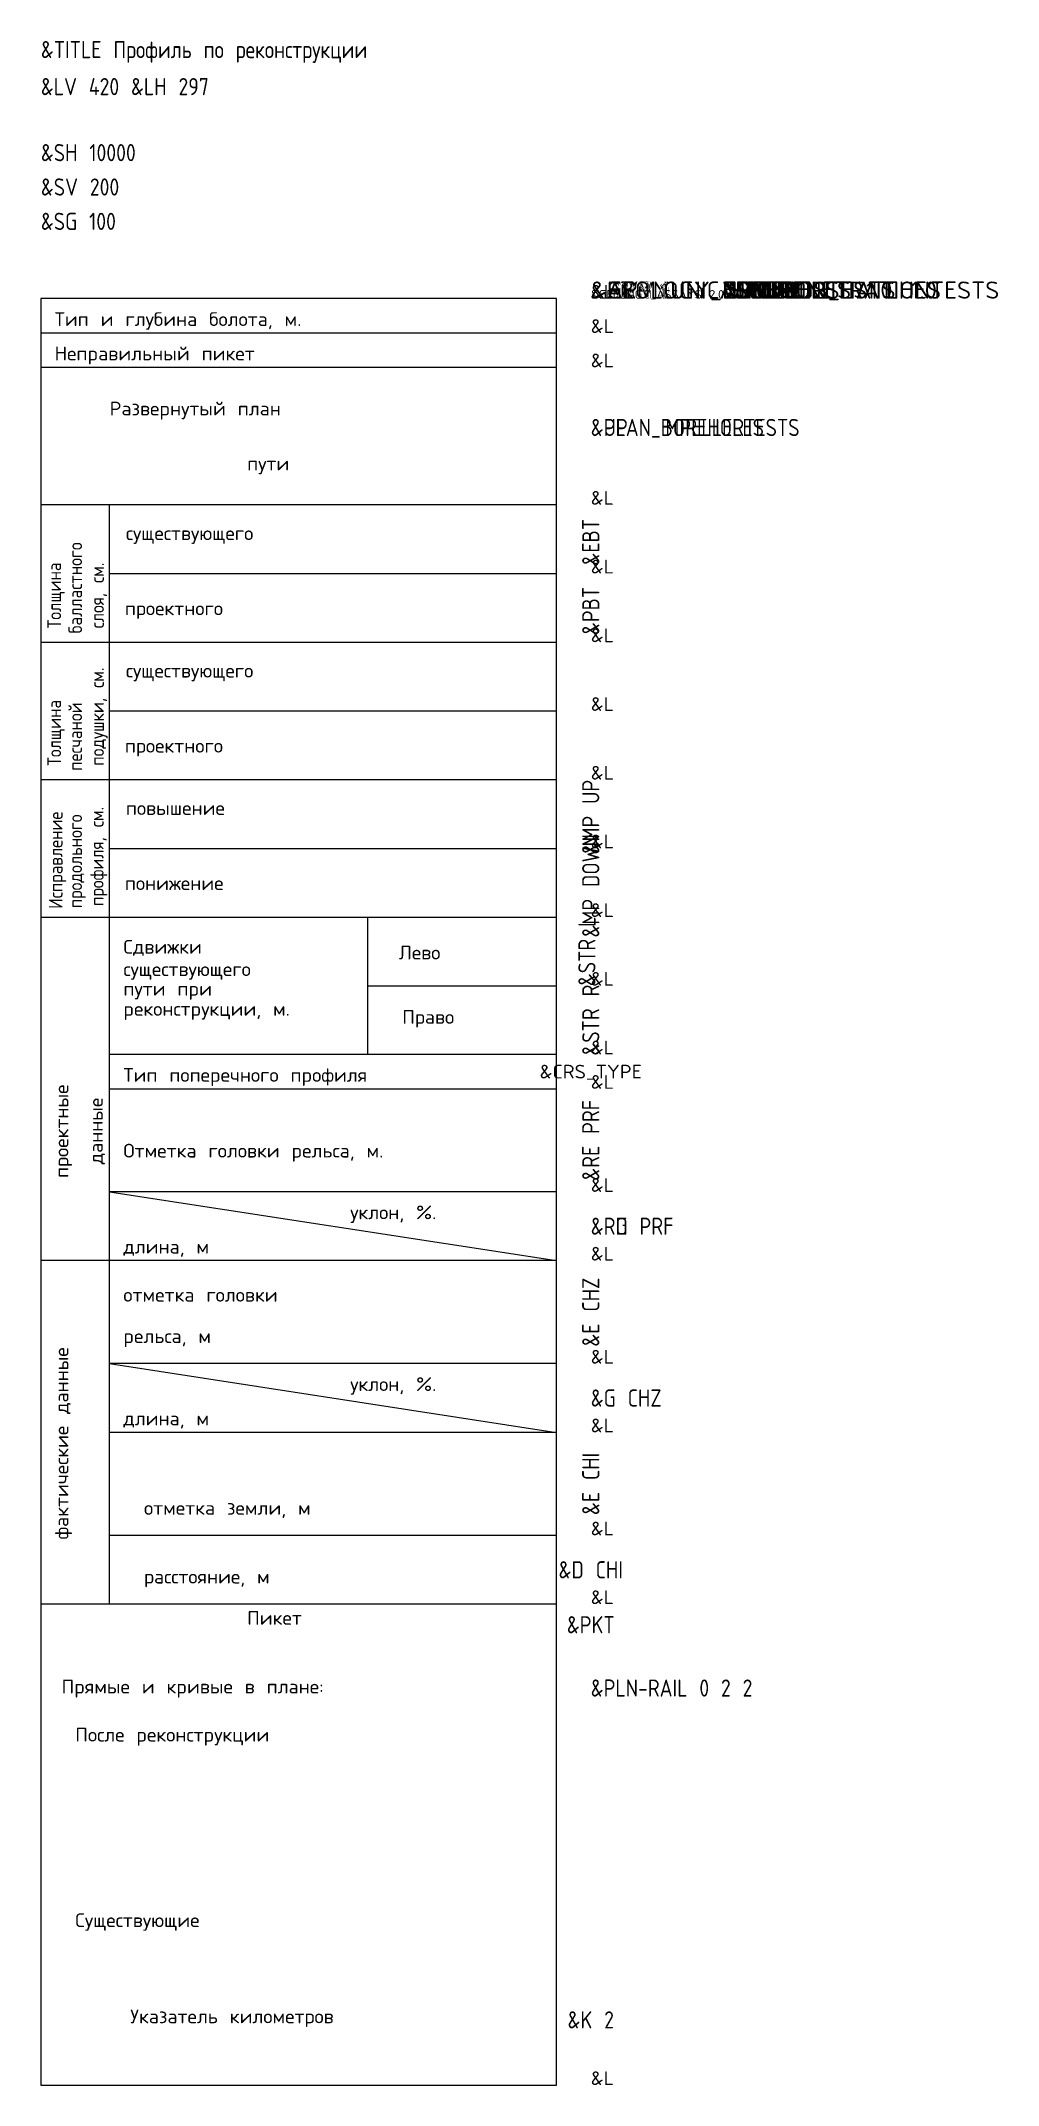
# Model space of a CAD drawing. Extents: x 0 to 139, y 0 to 298.
import ezdxf
from ezdxf.enums import TextEntityAlignment as Align

# ---------------------------------------------------------------- set-up
doc = ezdxf.new("R2010")
doc.units = 0
for name, color, linetype in [('ГЕОЛОГИЯ_ВОДА', 7, 'Continuous'), ('ГЕОЛОГИЯ_ВЫРАБОТКИ', 7, 'Continuous'), ('ГЕОЛОГИЯ_ИСПЫТАНИЯ_КРЫЛЬЧАТКОЙ', 7, 'Continuous'), ('ГЕОЛОГИЯ_КОНТУРЫ', 7, 'Continuous'), ('ГЕОЛОГИЯ_МЕРЗЛОТА', 7, 'Continuous'), ('ГЕОЛОГИЯ_ОПРОБОВАНИЕ', 7, 'Continuous'), ('ГЕОЛОГИЯ_ПОДПИСИ', 7, 'Continuous'), ('ГЕОЛОГИЯ_СПИСОК_ИГЭ', 7, 'Continuous'), ('ГЕОЛОГИЯ_ТОЧКИ_СТАТИЧЕСКОГО_ЗОНДИРОВАНИЯ', 7, 'Continuous'), ('ГЕОЛОГИЯ_ШТРИХОВКИ', 8, 'Continuous'), ('ИНТЕРПОЛИРОВАННАЯ_ЗЕМЛЯ', 2, 'Continuous'), ('КИЛОМЕТРЫ', 7, 'Continuous'), ('КОММУНИКАЦИИ', 7, 'Continuous'), ('КРАСНЫЕ_ОТМЕТКИ', 1, 'Continuous'), ('КРАСНЫЙ_ПРОФИЛЬ', 1, 'Continuous'), ('ПИКЕТЫ', 7, 'Continuous'), ('ПРЯМЫЕ_И_КРИВЫЕ_В_ПЛАНЕ', 7, 'Continuous'), ('РАЗВЕРНУТЫЙ_ПЛАН', 7, 'Continuous'), ('РГР', 7, 'Continuous'), ('РИХТОВКИ', 7, 'Continuous'), ('СГР', 3, 'Continuous'), ('Ссылочные профили', 144, 'Continuous'), ('СУЩЕСТВУЕЩЕЕ', 7, 'Continuous'), ('СУЩЕСТВУЮЩИЙ_БАЛЛАСТ', 7, 'Continuous'), ('ТАБЛИЦА', 7, 'Continuous'), ('ТАБЛИЦА_ОТМЕТОК', 7, 'Continuous'), ('УВВ', 7, 'Continuous')]:
    doc.layers.add(name, color=color, linetype=linetype)
doc.styles.get("Standard").update_dxf_attribs({"font": 'txt.shx'})

msp = doc.modelspace()

# ---------------------------------------------------------------- linework, layer by layer
at = {"linetype": 'Continuous'}
for p, q in [((75, 260), (0, 260)), ((75, 255), (0, 255)), ((75, 250), (0, 250)), ((75, 230), (0, 230)), ((10, 220), (75, 220)), ((0, 210), (75, 210)), ((10, 200), (75, 200)), ((0, 190), (75, 190)), ((10, 180), (75, 180)), ((0, 170), (75, 170)), ((47.51, 170), (47.51, 150)), ((47.51, 160), (75, 160)), ((75, 150), (10, 150)), ((10, 145), (75, 145)), ((75, 130), (10, 130)), ((75, 120), (0, 120)), ((75, 105), (10, 105)), ((75, 95), (10, 95)), ((75, 80), (10, 80)), ((75, 70), (0, 70)), ((0, 0), (75, 0))]:
    msp.add_line(p, q, dxfattribs=at)
at = {"layer": 'СУЩЕСТВУЕЩЕЕ', "linetype": 'Continuous'}
for p, q in [((0, 260), (0, 0)), ((75, 0), (75, 260)), ((10, 70), (10, 230)), ((10, 130), (75, 120)), ((10, 105), (75, 95))]:
    msp.add_line(p, q, dxfattribs=at)

# ---------------------------------------------------------------- texts
at = {"linetype": 'Continuous', "width": 0.8}
for s, p in [('&TITLE Профиль по реконструкции', (0, 295)), ('&LV 420 &LH 297', (0, 289.61))]:
    msp.add_text(s, height=2.5, dxfattribs=at).set_placement(p)
for s, p in [('&EBT', (80, 224.55)), ('&PBT', (80, 214.55)), ('&MP UP', (80, 184.55)), ('&MP DOWN', (80, 174.55))]:
    msp.add_text(s, height=2.5, rotation=90, dxfattribs=at).set_placement(p, align=Align.MIDDLE_CENTER)
at = {"layer": 'ГЕОЛОГИЯ_ВОДА', "linetype": 'Continuous'}
msp.add_text('&GEOLOGY_WATER', height=2.5, dxfattribs=at).set_placement((80, 260))
at = {"layer": 'ГЕОЛОГИЯ_ВЫРАБОТКИ', "linetype": 'Continuous'}
msp.add_text('&GEOLOGY_BOREHOLES 1.0', height=2.5, dxfattribs=at).set_placement((80, 260))
at = {"layer": 'ГЕОЛОГИЯ_ИСПЫТАНИЯ_КРЫЛЬЧАТКОЙ', "linetype": 'Continuous'}
msp.add_text('&GEOLOGY_IMPELLERTESTS 1.0', height=2.5, dxfattribs=at).set_placement((80, 260))
at = {"layer": 'ГЕОЛОГИЯ_КОНТУРЫ', "linetype": 'Continuous'}
msp.add_text('&GEOLOGY_CONTOURS', height=2.5, dxfattribs=at).set_placement((80, 260))
at = {"layer": 'ГЕОЛОГИЯ_МЕРЗЛОТА', "linetype": 'Continuous'}
msp.add_text('&GEOLOGY_FROST', height=2.5, dxfattribs=at).set_placement((80, 260))
at = {"layer": 'ГЕОЛОГИЯ_ОПРОБОВАНИЕ', "linetype": 'Continuous'}
msp.add_text('&GEOLOGY_ASSAYS 2.0', height=1.25, dxfattribs=at).set_placement((80, 260))
at = {"layer": 'ГЕОЛОГИЯ_ПОДПИСИ', "linetype": 'Continuous'}
msp.add_text('&GEOLOGY_NOTES', height=2.5, dxfattribs=at).set_placement((80, 260))
at = {"layer": 'ГЕОЛОГИЯ_СПИСОК_ИГЭ', "linetype": 'Continuous'}
msp.add_text('&GEOLOGY_LEGEND', height=2.5, dxfattribs=at).set_placement((80, 260))
at = {"layer": 'ГЕОЛОГИЯ_ТОЧКИ_СТАТИЧЕСКОГО_ЗОНДИРОВАНИЯ', "linetype": 'Continuous'}
msp.add_text('&GEOLOGY_CONEPENETRATIONTESTS', height=2.5, dxfattribs=at).set_placement((80, 260))
at = {"layer": 'ГЕОЛОГИЯ_ШТРИХОВКИ', "linetype": 'Continuous'}
msp.add_text('&GEOLOGY_GROUNDS_HATCHES', height=2.5, dxfattribs=at).set_placement((80, 260))
at = {"layer": 'ИНТЕРПОЛИРОВАННАЯ_ЗЕМЛЯ', "linetype": 'Continuous'}
msp.add_text('&AP', height=2.5, dxfattribs=at).set_placement((80, 260))
at = {"layer": 'ИНТЕРПОЛИРОВАННАЯ_ЗЕМЛЯ', "linetype": 'Continuous', "width": 0.8}
msp.add_text('&E CHI', height=2.5, rotation=90, dxfattribs=at).set_placement((80, 87.5), align=Align.MIDDLE_CENTER)
msp.add_text('&D CHI', height=2.5, dxfattribs=at).set_placement((80, 75), align=Align.MIDDLE_CENTER)
at = {"layer": 'КИЛОМЕТРЫ', "linetype": 'Continuous', "width": 0.8}
msp.add_text('&K 2', height=2.5, dxfattribs=at).set_placement((80, 7.5), align=Align.BOTTOM_CENTER)
at = {"layer": 'КОММУНИКАЦИИ', "linetype": 'Continuous'}
msp.add_text('&COMMUNICATIONS', height=2.5, dxfattribs=at).set_placement((80, 260))
at = {"layer": 'КРАСНЫЕ_ОТМЕТКИ', "linetype": 'Continuous', "width": 0.8}
msp.add_text('&RE PRF', height=2.5, rotation=90, dxfattribs=at).set_placement((80, 137.5), align=Align.MIDDLE_CENTER)
msp.add_text('&RG PRF', height=2.5, dxfattribs=at).set_placement((80, 125), align=Align.MIDDLE_LEFT)
at = {"layer": 'КРАСНЫЙ_ПРОФИЛЬ', "linetype": 'Continuous'}
for s in ['&RPP', '&RPC']:
    msp.add_text(s, height=2.5, dxfattribs=at).set_placement((80, 260))
at = {"layer": 'КРАСНЫЙ_ПРОФИЛЬ', "linetype": 'Continuous', "width": 0.8}
msp.add_text('&RD', height=2.5, dxfattribs=at).set_placement((80, 125), align=Align.MIDDLE_LEFT)
at = {"layer": 'ПИКЕТЫ', "linetype": 'Continuous', "width": 0.8}
msp.add_text('&PKT', height=2.5, dxfattribs=at).set_placement((80, 65), align=Align.BOTTOM_CENTER)
at = {"layer": 'ПРЯМЫЕ_И_КРИВЫЕ_В_ПЛАНЕ', "linetype": 'Continuous', "width": 0.8}
msp.add_text('&PLN-RAIL 0 2 2', height=2.5, dxfattribs=at).set_placement((80, 56.54))
at = {"layer": 'РАЗВЕРНУТЫЙ_ПЛАН', "linetype": 'Continuous', "width": 0.8}
for s in ['&PLAN_IMPELLERTESTS', '&PLAN_BOREHOLES', '&UP']:
    msp.add_text(s, height=2.5, dxfattribs=at).set_placement((80, 240))
at = {"layer": 'РГР', "linetype": 'Continuous'}
msp.add_text('&RRH', height=2.5, dxfattribs=at).set_placement((80, 260))
at = {"layer": 'РИХТОВКИ', "linetype": 'Continuous', "width": 0.8}
for s, p in [('&STR L', (79.44, 165)), ('&STR R', (80, 155))]:
    msp.add_text(s, height=2.5, rotation=90, dxfattribs=at).set_placement(p, align=Align.MIDDLE_CENTER)
at = {"layer": 'СГР', "linetype": 'Continuous'}
msp.add_text('&EP', height=2.5, dxfattribs=at).set_placement((80, 260))
at = {"layer": 'СГР', "linetype": 'Continuous', "width": 0.8}
msp.add_text('&E CHZ', height=2.5, rotation=90, dxfattribs=at).set_placement((80, 112.5), align=Align.MIDDLE_CENTER)
msp.add_text('&G CHZ', height=2.5, dxfattribs=at).set_placement((80, 100), align=Align.MIDDLE_LEFT)
at = {"layer": 'Ссылочные профили', "linetype": 'Continuous', "width": 0.8}
for s in ['&REFP 1', '&REFP 0']:
    msp.add_text(s, height=2.5, dxfattribs=at).set_placement((80, 260))
at = {"layer": 'СУЩЕСТВУЕЩЕЕ', "linetype": 'Continuous'}
for s, p in [('Тип и глубина болота, м.', (2, 256.02)), ('Hепpавильный пикет', (2, 251.02)), ('Развеpнутый план', (10, 243)), ('пути', (30, 235)), ('существующего', (12.36, 224.86)), ('проектного', (12.21, 213.93)), ('существующего', (12.36, 204.86)), ('проектного', (12.21, 193.93)), ('повышение', (12.36, 184.86)), ('понижение', (12.21, 173.93)), ('Сдвижки', (12, 164.67)), ('Лево', (52.07, 163.83)), ('существующего', (12, 161.41)), ('пути пpи', (12, 158.56)), ('pеконстpукции, м.', (12, 155.63)), ('Право', (52.57, 154.46)), ('Тип попеpечного пpофиля', (12, 146.02)), ('Отметка головки pельса, м.', (12, 135)), ('уклон, %.', (45, 126.02)), ('длина, м', (12, 121.02)), ('отметка головки', (12, 114.02)), ('pельса, м', (12, 108)), ('уклон, %.', (45, 101.02)), ('длина, м', (12, 96.02)), ('отметка земли, м', (15, 83)), ('расстояние, м', (15, 73)), ('Пикет', (30, 67)), ('Пpямые и кpивые в плане:', (3, 57)), ('После pеконстpукции', (5, 50)), ('Существующие', (5, 23)), ('Указатель километров', (13, 9))]:
    msp.add_text(s, height=2, dxfattribs=at).set_placement(p)
at = {"layer": 'СУЩЕСТВУЕЩЕЕ', "linetype": 'Continuous', "width": 0.85}
for s, p in [('балластного', (5.99, 211.27)), ('Толщина', (2.94, 212.02)), ('слоя, см.', (9.17, 212.02)), ('подушки, см.', (9.17, 192.02)), ('Толщина', (2.94, 192.02)), ('песчаной', (5.99, 191.27)), ('Исправление', (3.15, 171.19)), ('продольного', (5.99, 171.27)), ('профиля, см.', (9.12, 171.6))]:
    msp.add_text(s, height=2, rotation=90, dxfattribs=at).set_placement(p)
at = {"layer": 'СУЩЕСТВУЕЩЕЕ', "linetype": 'Continuous'}
for s, p in [('проектные', (4, 132.02)), ('данные', (9, 134.02)), ('фактические данные', (4, 79.4))]:
    msp.add_text(s, height=2, rotation=90, dxfattribs=at).set_placement(p)
at = {"layer": 'СУЩЕСТВУЮЩИЙ_БАЛЛАСТ', "linetype": 'Continuous'}
msp.add_text('&EBL', height=2.5, dxfattribs=at).set_placement((80, 260))
at = {"layer": 'ТАБЛИЦА', "linetype": 'Continuous', "width": 0.8}
for s, p in [('&SH 10000', (0, 280)), ('&SV 200', (0, 275)), ('&SG 100', (0, 270))]:
    msp.add_text(s, height=2.5, dxfattribs=at).set_placement(p)
at = {"layer": 'ТАБЛИЦА', "linetype": 'Continuous'}
for p in [(80, 260), (80, 255), (80, 250), (80, 230), (80, 230), (80, 220), (80, 210), (80, 200), (80, 190), (80, 180), (80, 170), (80, 160), (80, 150), (80, 145), (80, 130), (80, 120), (80, 105), (80, 95), (80, 80), (80, 70), (80, 0)]:
    msp.add_text('&L', height=2, dxfattribs=at).set_placement(p)
msp.add_text('&CRS_TYPE', height=2, dxfattribs=at).set_placement((80, 147.5), align=Align.MIDDLE_CENTER)
at = {"layer": 'ТАБЛИЦА_ОТМЕТОК', "linetype": 'Continuous'}
msp.add_text('&ET', height=2.5, dxfattribs=at).set_placement((80, 260))
at = {"layer": 'УВВ', "linetype": 'Continuous'}
msp.add_text('&UVV', height=2.5, dxfattribs=at).set_placement((80, 260))

doc.saveas('drawing.dxf')
